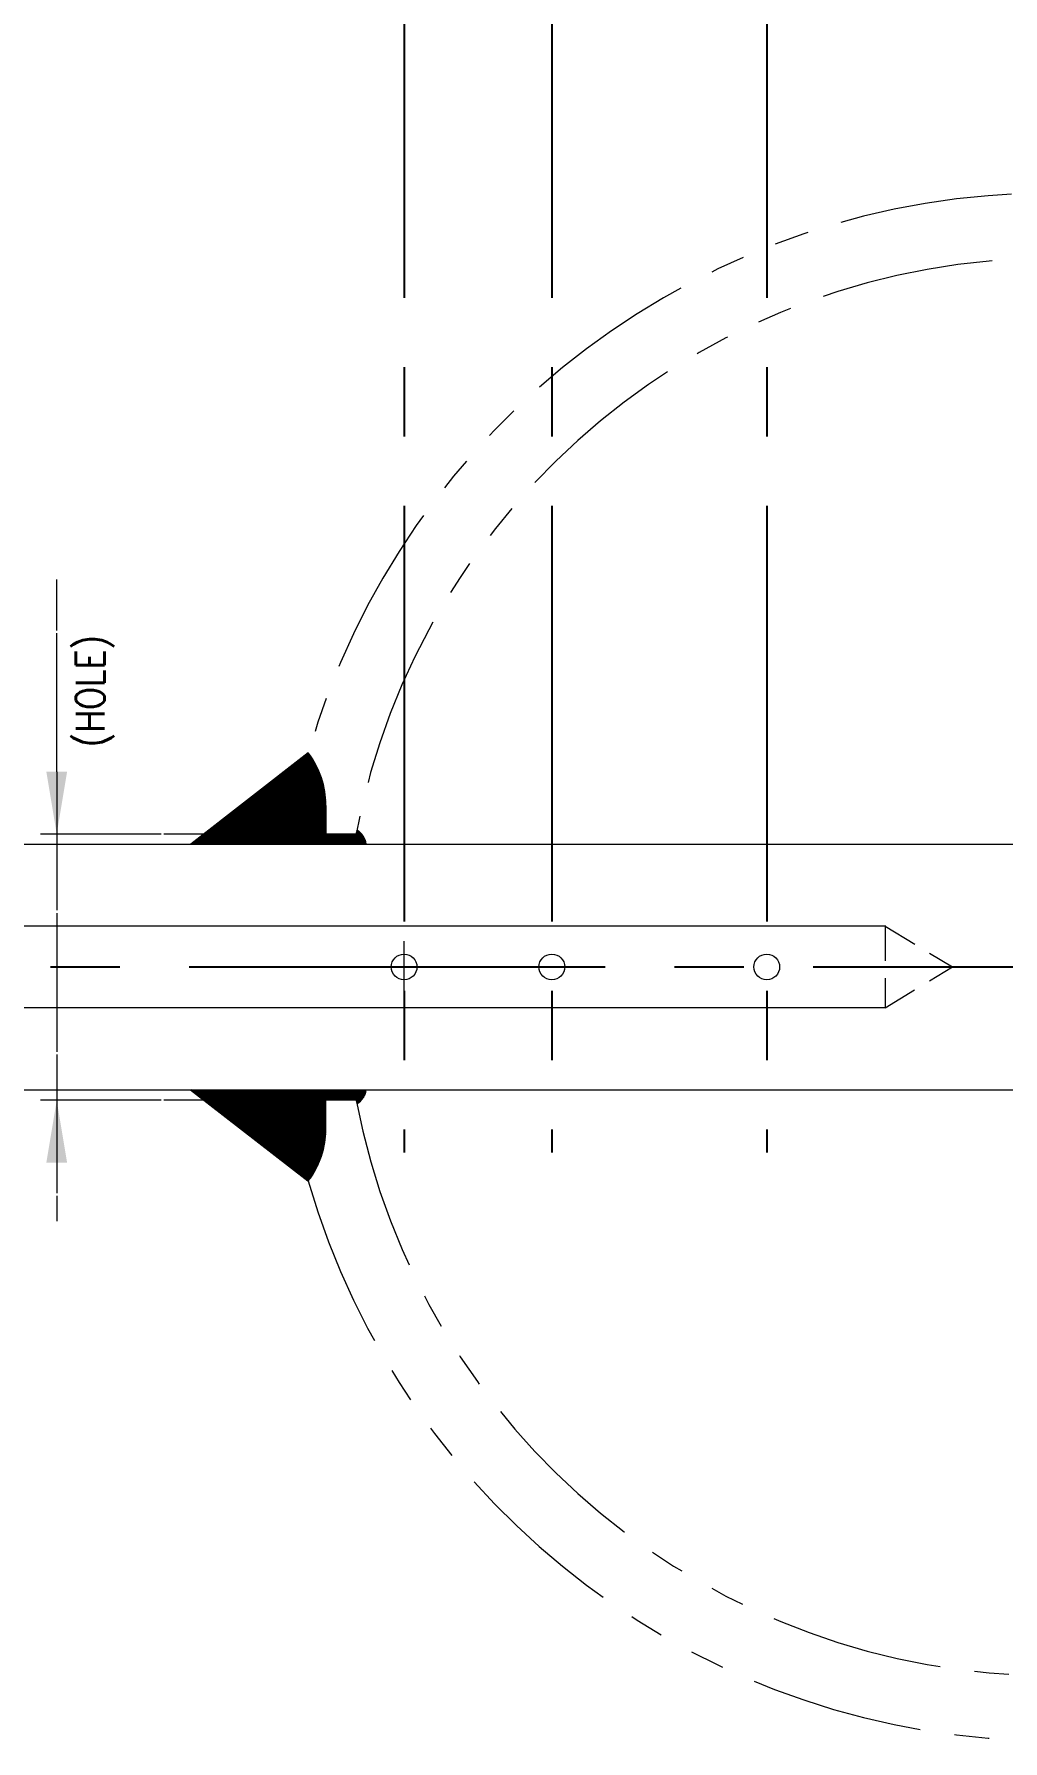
# Model space of a CAD drawing. Extents: x 0 to 841, y 0 to 594.
# Drawn here: x 131.3 to 166.2, y 405.3 to 466.9 of the extents above; entities that cross this region are included whole.
import ezdxf

# ---------------------------------------------------------------- set-up
doc = ezdxf.new("R2010")
doc.units = 0
doc.header["$LTSCALE"] = 5
doc.header["$MEASUREMENT"] = 0
for name, pattern in [('C12', [40, 34, -2, 2, -2]), ('CENTER2', [1.125, 0.75, -0.125, 0.125, -0.125]), ('CONT', [1, 1, 0]), ('HIDDEN', [0.375, 0.25, -0.125]), ('PHANTOM', [2.5, 1.25, -0.25, 0.25, -0.25, 0.25, -0.25])]:
    doc.linetypes.add(name, pattern=pattern)
doc.layers.get('0').update_dxf_attribs({"lineweight": 9})
doc.layers.add('1', color=7, linetype='Continuous', lineweight=9)
doc.layers.add('3', color=7, linetype='Continuous', lineweight=9)
for name, color, linetype in [('6', 6, 'PHANTOM'), ('8', 2, 'Continuous'), ('CEN2', 1, 'C12')]:
    doc.layers.add(name, color=color, linetype=linetype)
doc.styles.add('ROMANS', font='romans.shx')

msp = doc.modelspace()

# ---------------------------------------------------------------- linework, layer by layer
at = {"color": 4, "linetype": 'CONT'}
for p, q in [((132.101, 440.247), (132.101, 447.187)), ((132.101, 440.247), (132.101, 424.038)), ((140.968, 437.997), (131.517, 437.997)), ((140.968, 428.393), (131.517, 428.393))]:
    msp.add_line(p, q, dxfattribs=at)
for p, q in [((137.88, 437.633), (141.154, 440.907)), ((137.896, 437.633), (141.18, 440.916)), ((137.912, 437.633), (141.186, 440.907)), ((137.928, 437.633), (141.193, 440.898)), ((137.944, 437.633), (141.2, 440.889)), ((137.96, 437.633), (141.207, 440.879)), ((137.976, 437.633), (141.214, 440.87)), ((137.992, 437.633), (141.22, 440.861)), ((137.687, 437.633), (140.293, 440.239)), ((137.703, 437.633), (140.365, 440.295)), ((137.719, 437.633), (140.437, 440.35)), ((137.735, 437.633), (140.508, 440.406)), ((137.751, 437.633), (140.58, 440.462)), ((137.767, 437.633), (140.652, 440.517)), ((137.783, 437.633), (140.724, 440.573)), ((137.799, 437.633), (140.795, 440.629)), ((137.816, 437.633), (140.867, 440.684)), ((137.832, 437.633), (140.939, 440.74)), ((137.848, 437.633), (141.01, 440.796)), ((137.864, 437.633), (141.082, 440.851)), ((138.008, 437.633), (141.227, 440.851)), ((138.024, 437.633), (141.234, 440.842)), ((138.041, 437.633), (141.24, 440.833)), ((138.057, 437.633), (141.247, 440.823)), ((138.073, 437.633), (141.253, 440.814)), ((138.089, 437.633), (141.26, 440.804)), ((138.105, 437.633), (141.266, 440.794)), ((138.121, 437.633), (141.273, 440.785)), ((138.137, 437.633), (141.279, 440.775)), ((138.153, 437.633), (141.286, 440.766)), ((138.169, 437.633), (141.292, 440.756)), ((138.185, 437.633), (141.299, 440.746)), ((138.201, 437.633), (141.305, 440.736)), ((138.217, 437.633), (141.311, 440.727)), ((138.233, 437.633), (141.317, 440.717)), ((138.249, 437.633), (141.324, 440.707)), ((138.265, 437.633), (141.33, 440.697)), ((138.282, 437.633), (141.336, 440.687)), ((138.298, 437.633), (141.342, 440.677)), ((138.314, 437.633), (141.348, 440.667)), ((138.33, 437.633), (141.354, 440.657)), ((138.346, 437.633), (141.36, 440.647)), ((138.362, 437.633), (141.366, 440.637)), ((138.378, 437.633), (141.372, 440.627)), ((138.394, 437.633), (141.378, 440.617)), ((138.41, 437.633), (141.384, 440.607)), ((138.426, 437.633), (141.39, 440.597)), ((138.442, 437.633), (141.396, 440.586)), ((138.458, 437.633), (141.402, 440.576)), ((138.474, 437.633), (141.408, 440.566)), ((138.49, 437.633), (141.413, 440.556)), ((138.507, 437.633), (141.419, 440.545)), ((138.523, 437.633), (141.425, 440.535)), ((138.539, 437.633), (141.43, 440.524)), ((138.555, 437.633), (141.436, 440.514)), ((138.571, 437.633), (141.442, 440.503)), ((138.587, 437.633), (141.447, 440.493)), ((138.603, 437.633), (141.453, 440.483)), ((138.619, 437.633), (141.458, 440.472)), ((138.635, 437.633), (141.464, 440.461)), ((138.651, 437.633), (141.469, 440.451)), ((138.667, 437.633), (141.474, 440.44)), ((138.683, 437.633), (141.48, 440.429)), ((138.699, 437.633), (141.485, 440.419)), ((138.715, 437.633), (141.49, 440.408)), ((138.732, 437.633), (141.496, 440.397)), ((138.748, 437.633), (141.501, 440.386)), ((138.764, 437.633), (141.506, 440.375)), ((138.78, 437.633), (141.511, 440.364)), ((138.796, 437.633), (141.516, 440.353)), ((138.812, 437.633), (141.521, 440.342)), ((138.828, 437.633), (141.526, 440.331)), ((138.844, 437.633), (141.531, 440.32)), ((138.86, 437.633), (141.536, 440.309)), ((138.876, 437.633), (141.541, 440.298)), ((138.892, 437.633), (141.546, 440.287)), ((138.908, 437.633), (141.551, 440.275)), ((138.924, 437.633), (141.556, 440.264)), ((138.94, 437.633), (141.561, 440.253)), ((138.957, 437.633), (141.566, 440.242)), ((137.51, 437.633), (139.504, 439.627)), ((137.526, 437.633), (139.576, 439.682)), ((137.542, 437.633), (139.648, 439.738)), ((137.558, 437.633), (139.719, 439.794)), ((137.574, 437.633), (139.791, 439.849)), ((137.591, 437.633), (139.863, 439.905)), ((137.607, 437.633), (139.935, 439.961)), ((137.623, 437.633), (140.006, 440.016)), ((137.639, 437.633), (140.078, 440.072)), ((137.655, 437.633), (140.15, 440.128)), ((137.671, 437.633), (140.221, 440.183)), ((138.973, 437.633), (141.57, 440.23)), ((138.989, 437.633), (141.575, 440.219)), ((139.005, 437.633), (141.579, 440.207)), ((139.021, 437.633), (141.584, 440.196)), ((139.037, 437.633), (141.589, 440.185)), ((139.053, 437.633), (141.593, 440.173)), ((139.069, 437.633), (141.598, 440.161)), ((139.085, 437.633), (141.602, 440.15)), ((139.101, 437.633), (141.607, 440.138)), ((139.117, 437.633), (141.611, 440.127)), ((139.133, 437.633), (141.615, 440.115)), ((139.149, 437.633), (141.62, 440.103)), ((139.165, 437.633), (141.624, 440.091)), ((139.182, 437.633), (141.628, 440.079)), ((139.198, 437.633), (141.632, 440.067)), ((139.214, 437.633), (141.637, 440.056)), ((139.23, 437.633), (141.641, 440.044)), ((139.246, 437.633), (141.645, 440.032)), ((139.262, 437.633), (141.649, 440.019)), ((139.278, 437.633), (141.653, 440.007)), ((139.294, 437.633), (141.657, 439.995)), ((139.31, 437.633), (141.66, 439.983)), ((139.326, 437.633), (141.664, 439.971)), ((139.342, 437.633), (141.668, 439.959)), ((139.358, 437.633), (141.672, 439.946)), ((139.374, 437.633), (141.676, 439.934)), ((139.39, 437.633), (141.679, 439.922)), ((139.407, 437.633), (141.683, 439.909)), ((139.423, 437.633), (141.687, 439.897)), ((139.439, 437.633), (141.69, 439.884)), ((139.455, 437.633), (141.694, 439.872)), ((139.471, 437.633), (141.697, 439.859)), ((139.487, 437.633), (141.701, 439.846)), ((139.503, 437.633), (141.704, 439.834)), ((139.519, 437.633), (141.707, 439.821)), ((139.535, 437.633), (141.711, 439.808)), ((139.551, 437.633), (141.714, 439.796)), ((139.567, 437.633), (141.717, 439.783)), ((139.583, 437.633), (141.72, 439.77)), ((139.599, 437.633), (141.723, 439.757)), ((139.615, 437.633), (141.727, 439.744)), ((139.631, 437.633), (141.729, 439.731)), ((139.648, 437.633), (141.732, 439.718)), ((139.664, 437.633), (141.735, 439.704)), ((139.68, 437.633), (141.738, 439.691)), ((139.696, 437.633), (141.741, 439.678)), ((139.712, 437.633), (141.744, 439.665)), ((139.728, 437.633), (141.747, 439.651)), ((139.744, 437.633), (141.749, 439.638)), ((139.76, 437.633), (141.752, 439.625)), ((137.333, 437.633), (138.715, 439.015)), ((137.349, 437.633), (138.787, 439.07)), ((137.366, 437.633), (138.859, 439.126)), ((137.382, 437.633), (138.93, 439.181)), ((137.398, 437.633), (139.002, 439.237)), ((137.414, 437.633), (139.074, 439.293)), ((137.43, 437.633), (139.146, 439.348)), ((137.446, 437.633), (139.217, 439.404)), ((137.462, 437.633), (139.289, 439.46)), ((137.478, 437.633), (139.361, 439.515)), ((137.494, 437.633), (139.432, 439.571)), ((139.776, 437.633), (141.755, 439.611)), ((139.792, 437.633), (141.757, 439.598)), ((139.808, 437.633), (141.759, 439.584)), ((139.824, 437.633), (141.762, 439.57)), ((139.84, 437.633), (141.764, 439.557)), ((139.856, 437.633), (141.767, 439.543)), ((139.873, 437.633), (141.769, 439.529)), ((139.889, 437.633), (141.771, 439.515)), ((139.905, 437.633), (141.773, 439.501)), ((139.921, 437.633), (141.775, 439.487)), ((139.937, 437.633), (141.777, 439.473)), ((139.953, 437.633), (141.779, 439.459)), ((139.969, 437.633), (141.781, 439.445)), ((139.985, 437.633), (141.783, 439.431)), ((140.001, 437.633), (141.785, 439.417)), ((140.017, 437.633), (141.787, 439.402)), ((140.033, 437.633), (141.788, 439.388)), ((140.049, 437.633), (141.79, 439.373)), ((140.065, 437.633), (141.792, 439.359)), ((140.081, 437.633), (141.793, 439.344)), ((140.098, 437.633), (141.795, 439.33)), ((140.114, 437.633), (141.796, 439.315)), ((140.13, 437.633), (141.797, 439.3)), ((140.146, 437.633), (141.799, 439.286)), ((140.162, 437.633), (141.8, 439.271)), ((140.178, 437.633), (141.801, 439.256)), ((140.194, 437.633), (141.802, 439.241)), ((140.21, 437.633), (141.803, 439.226)), ((140.226, 437.633), (141.804, 439.211)), ((140.242, 437.633), (141.805, 439.195)), ((140.258, 437.633), (141.805, 439.18)), ((140.274, 437.633), (141.806, 439.165)), ((140.29, 437.633), (141.807, 439.149)), ((140.306, 437.633), (141.807, 439.134)), ((140.323, 437.633), (141.808, 439.118)), ((140.339, 437.633), (141.808, 439.103)), ((140.355, 437.633), (141.809, 439.087)), ((140.371, 437.633), (141.809, 439.071)), ((140.387, 437.633), (141.809, 439.055)), ((140.403, 437.633), (141.809, 439.039)), ((140.419, 437.633), (141.809, 439.023)), ((140.435, 437.633), (141.809, 439.007)), ((137.157, 437.633), (137.926, 438.402)), ((137.173, 437.633), (137.998, 438.458)), ((137.189, 437.633), (138.07, 438.514)), ((137.205, 437.633), (138.141, 438.569)), ((137.221, 437.633), (138.213, 438.625)), ((137.237, 437.633), (138.285, 438.681)), ((137.253, 437.633), (138.357, 438.736)), ((137.269, 437.633), (138.428, 438.792)), ((137.285, 437.633), (138.5, 438.848)), ((137.301, 437.633), (138.572, 438.903)), ((137.317, 437.633), (138.643, 438.959)), ((140.451, 437.633), (141.809, 438.991)), ((140.467, 437.633), (141.809, 438.975)), ((140.483, 437.633), (141.809, 438.959)), ((140.499, 437.633), (141.809, 438.943)), ((140.515, 437.633), (141.809, 438.927)), ((140.531, 437.633), (141.809, 438.911)), ((140.548, 437.633), (141.809, 438.895)), ((140.564, 437.633), (141.809, 438.879)), ((140.58, 437.633), (141.809, 438.862)), ((140.596, 437.633), (141.809, 438.846)), ((140.612, 437.633), (141.809, 438.83)), ((140.628, 437.633), (141.809, 438.814)), ((140.644, 437.633), (141.809, 438.798)), ((140.66, 437.633), (141.809, 438.782)), ((140.676, 437.633), (141.809, 438.766)), ((140.692, 437.633), (141.809, 438.75)), ((140.708, 437.633), (141.809, 438.734)), ((140.724, 437.633), (141.809, 438.718)), ((140.74, 437.633), (141.809, 438.702)), ((140.756, 437.633), (141.809, 438.686)), ((140.773, 437.633), (141.809, 438.67)), ((140.789, 437.633), (141.809, 438.654)), ((140.805, 437.633), (141.809, 438.637)), ((140.821, 437.633), (141.809, 438.621)), ((140.837, 437.633), (141.809, 438.605)), ((140.853, 437.633), (141.809, 438.589)), ((140.869, 437.633), (141.809, 438.573)), ((140.885, 437.633), (141.809, 438.557)), ((140.901, 437.633), (141.809, 438.541)), ((140.917, 437.633), (141.809, 438.525)), ((140.933, 437.633), (141.809, 438.509)), ((140.949, 437.633), (141.809, 438.493)), ((140.965, 437.633), (141.809, 438.477)), ((140.981, 437.633), (141.809, 438.461)), ((140.997, 437.633), (141.809, 438.445)), ((141.014, 437.633), (141.809, 438.429)), ((141.03, 437.633), (141.809, 438.412)), ((141.046, 437.633), (141.809, 438.396)), ((136.98, 437.633), (137.137, 437.79)), ((136.996, 437.633), (137.209, 437.846)), ((137.012, 437.633), (137.281, 437.901)), ((137.028, 437.633), (137.352, 437.957)), ((137.044, 437.633), (137.424, 438.013)), ((137.06, 437.633), (137.496, 438.068)), ((137.076, 437.633), (137.567, 438.124)), ((137.092, 437.633), (137.639, 438.18)), ((137.108, 437.633), (137.711, 438.235)), ((137.124, 437.633), (137.783, 438.291)), ((137.141, 437.633), (137.854, 438.347)), ((141.062, 437.633), (141.809, 438.38)), ((141.078, 437.633), (141.809, 438.364)), ((141.094, 437.633), (141.809, 438.348)), ((141.11, 437.633), (141.809, 438.332)), ((141.126, 437.633), (141.809, 438.316)), ((141.142, 437.633), (141.809, 438.3)), ((141.158, 437.633), (141.809, 438.284)), ((141.174, 437.633), (141.809, 438.268)), ((141.19, 437.633), (141.809, 438.252)), ((141.206, 437.633), (141.809, 438.236)), ((141.222, 437.633), (141.809, 438.22)), ((141.239, 437.633), (141.809, 438.204)), ((141.255, 437.633), (141.809, 438.188)), ((141.271, 437.633), (141.809, 438.171)), ((141.287, 437.633), (141.809, 438.155)), ((141.303, 437.633), (141.809, 438.139)), ((141.319, 437.633), (141.809, 438.123)), ((141.335, 437.633), (141.809, 438.107)), ((141.351, 437.633), (141.809, 438.091)), ((141.367, 437.633), (141.809, 438.075)), ((141.383, 437.633), (141.809, 438.059)), ((141.399, 437.633), (141.809, 438.043)), ((141.415, 437.633), (141.809, 438.027)), ((141.431, 437.633), (141.809, 438.011)), ((141.447, 437.633), (141.812, 437.997)), ((141.464, 437.633), (141.828, 437.997)), ((141.48, 437.633), (141.844, 437.997)), ((141.496, 437.633), (141.86, 437.997)), ((141.512, 437.633), (141.876, 437.997)), ((141.528, 437.633), (141.892, 437.997)), ((141.544, 437.633), (141.908, 437.997)), ((141.56, 437.633), (141.924, 437.997)), ((141.576, 437.633), (141.94, 437.997)), ((141.592, 437.633), (141.956, 437.997)), ((141.608, 437.633), (141.972, 437.997)), ((141.624, 437.633), (141.988, 437.997)), ((141.64, 437.633), (142.004, 437.997)), ((141.656, 437.633), (142.021, 437.997)), ((141.672, 437.633), (142.037, 437.997)), ((141.689, 437.633), (142.053, 437.997)), ((141.705, 437.633), (142.069, 437.997)), ((141.721, 437.633), (142.085, 437.997)), ((141.737, 437.633), (142.101, 437.997)), ((141.753, 437.633), (142.117, 437.997)), ((141.769, 437.633), (142.133, 437.997)), ((141.785, 437.633), (142.149, 437.997)), ((141.801, 437.633), (142.165, 437.997)), ((141.817, 437.633), (142.181, 437.997)), ((141.833, 437.633), (142.197, 437.997)), ((141.849, 437.633), (142.213, 437.997)), ((141.865, 437.633), (142.229, 437.997)), ((141.881, 437.633), (142.246, 437.997)), ((141.897, 437.633), (142.262, 437.997)), ((141.914, 437.633), (142.278, 437.997)), ((141.93, 437.633), (142.294, 437.997)), ((141.946, 437.633), (142.31, 437.997)), ((141.962, 437.633), (142.326, 437.997)), ((141.978, 437.633), (142.342, 437.997)), ((141.994, 437.633), (142.358, 437.997)), ((142.01, 437.633), (142.374, 437.997)), ((142.026, 437.633), (142.39, 437.997)), ((142.042, 437.633), (142.406, 437.997)), ((142.058, 437.633), (142.422, 437.997)), ((142.074, 437.633), (142.438, 437.997)), ((142.09, 437.633), (142.454, 437.997)), ((142.106, 437.633), (142.471, 437.997)), ((142.122, 437.633), (142.487, 437.997)), ((142.139, 437.633), (142.503, 437.997)), ((142.155, 437.633), (142.519, 437.997)), ((142.171, 437.633), (142.535, 437.997)), ((142.187, 437.633), (142.551, 437.997)), ((142.203, 437.633), (142.567, 437.997)), ((142.219, 437.633), (142.583, 437.997)), ((142.235, 437.633), (142.599, 437.997)), ((142.251, 437.633), (142.615, 437.997)), ((142.267, 437.633), (142.631, 437.997)), ((142.283, 437.633), (142.647, 437.997)), ((142.299, 437.633), (142.663, 437.997)), ((142.315, 437.633), (142.679, 437.997)), ((142.331, 437.633), (142.695, 437.997)), ((142.347, 437.633), (142.712, 437.997)), ((142.363, 437.633), (142.728, 437.997)), ((142.38, 437.633), (142.744, 437.997)), ((142.396, 437.633), (142.76, 437.997)), ((142.412, 437.633), (142.776, 437.997)), ((142.428, 437.633), (142.792, 437.997)), ((142.444, 437.633), (142.808, 437.997)), ((142.46, 437.633), (142.824, 437.997)), ((142.476, 437.633), (142.84, 437.997)), ((142.492, 437.633), (142.856, 437.997)), ((142.508, 437.633), (142.872, 437.997)), ((142.524, 437.633), (142.888, 437.997)), ((142.54, 437.633), (142.999, 438.092)), ((142.556, 437.633), (143.008, 438.085)), ((142.572, 437.633), (143.017, 438.077)), ((142.588, 437.633), (143.026, 438.07)), ((142.605, 437.633), (143.035, 438.063)), ((142.621, 437.633), (143.043, 438.055)), ((142.637, 437.633), (143.051, 438.048)), ((142.653, 437.633), (143.06, 438.04)), ((142.669, 437.633), (143.068, 438.032)), ((142.685, 437.633), (143.076, 438.024)), ((142.701, 437.633), (143.084, 438.016)), ((142.717, 437.633), (143.091, 438.007)), ((142.733, 437.633), (143.099, 437.999)), ((142.749, 437.633), (143.107, 437.99)), ((142.765, 437.633), (143.114, 437.981)), ((142.781, 437.633), (143.121, 437.972)), ((142.797, 437.633), (143.128, 437.963)), ((142.813, 437.633), (143.135, 437.954)), ((142.83, 437.633), (143.142, 437.945)), ((142.846, 437.633), (143.148, 437.935)), ((142.862, 437.633), (143.155, 437.926)), ((142.878, 437.633), (143.161, 437.916)), ((142.894, 437.633), (143.167, 437.906)), ((142.897, 438.006), (142.99, 438.098)), ((142.901, 438.026), (142.98, 438.105)), ((142.905, 438.045), (142.971, 438.112)), ((142.909, 438.065), (142.961, 438.118)), ((142.91, 437.633), (143.173, 437.896)), ((142.912, 438.085), (142.952, 438.124)), ((142.916, 438.105), (142.942, 438.131)), ((142.92, 438.125), (142.932, 438.137)), ((142.926, 437.633), (143.179, 437.886)), ((142.942, 437.633), (143.185, 437.876)), ((142.958, 437.633), (143.191, 437.865)), ((142.974, 437.633), (143.196, 437.855)), ((142.99, 437.633), (143.201, 437.844)), ((143.006, 437.633), (143.207, 437.833)), ((143.022, 437.633), (143.211, 437.822)), ((143.038, 437.633), (143.216, 437.811)), ((143.055, 437.633), (143.221, 437.799)), ((143.071, 437.633), (143.225, 437.788)), ((143.087, 437.633), (143.23, 437.776)), ((136.948, 437.633), (136.994, 437.679)), ((136.964, 437.633), (137.065, 437.734)), ((143.103, 437.633), (143.234, 437.764)), ((143.119, 437.633), (143.238, 437.752)), ((143.135, 437.633), (143.241, 437.739)), ((143.151, 437.633), (143.245, 437.727)), ((143.167, 437.633), (143.248, 437.714)), ((143.183, 437.633), (143.251, 437.701)), ((143.199, 437.633), (143.254, 437.688)), ((143.215, 437.633), (143.257, 437.674)), ((143.231, 437.633), (143.259, 437.661)), ((143.247, 437.633), (143.261, 437.647)), ((136.94, 428.77), (136.944, 428.774)), ((136.949, 428.763), (136.96, 428.774)), ((136.958, 428.756), (136.976, 428.774)), ((136.967, 428.749), (136.992, 428.774)), ((136.976, 428.742), (137.008, 428.774)), ((136.985, 428.735), (137.025, 428.774)), ((136.994, 428.728), (137.041, 428.774)), ((137.003, 428.721), (137.057, 428.774)), ((137.012, 428.714), (137.073, 428.774)), ((137.021, 428.707), (137.089, 428.774)), ((137.03, 428.7), (137.105, 428.774)), ((137.039, 428.693), (137.121, 428.774)), ((137.049, 428.686), (137.137, 428.774)), ((137.058, 428.679), (137.153, 428.774)), ((137.067, 428.672), (137.169, 428.774)), ((137.076, 428.665), (137.185, 428.774)), ((137.085, 428.658), (137.201, 428.774)), ((137.094, 428.651), (137.217, 428.774)), ((137.103, 428.644), (137.233, 428.774)), ((137.112, 428.637), (137.25, 428.774)), ((137.121, 428.63), (137.266, 428.774)), ((137.13, 428.623), (137.282, 428.774)), ((137.139, 428.616), (137.298, 428.774)), ((137.148, 428.609), (137.314, 428.774)), ((137.157, 428.602), (137.33, 428.774)), ((137.166, 428.595), (137.346, 428.774)), ((137.175, 428.588), (137.362, 428.774)), ((137.184, 428.581), (137.378, 428.774)), ((137.193, 428.573), (137.394, 428.774)), ((137.202, 428.566), (137.41, 428.774)), ((137.211, 428.559), (137.426, 428.774)), ((137.22, 428.552), (137.442, 428.774)), ((137.229, 428.545), (137.458, 428.774)), ((137.239, 428.538), (137.475, 428.774)), ((137.248, 428.531), (137.491, 428.774)), ((137.257, 428.524), (137.507, 428.774)), ((137.266, 428.517), (137.523, 428.774)), ((137.275, 428.51), (137.539, 428.774)), ((137.284, 428.503), (137.555, 428.774)), ((137.293, 428.496), (137.571, 428.774)), ((137.302, 428.489), (137.587, 428.774)), ((137.311, 428.482), (137.603, 428.774)), ((137.32, 428.475), (137.619, 428.774)), ((137.329, 428.468), (137.635, 428.774)), ((137.338, 428.461), (137.651, 428.774)), ((137.347, 428.454), (137.667, 428.774)), ((137.356, 428.447), (137.683, 428.774)), ((137.365, 428.44), (137.7, 428.774)), ((137.374, 428.433), (137.716, 428.774)), ((137.383, 428.426), (137.732, 428.774)), ((137.392, 428.419), (137.748, 428.774)), ((137.401, 428.412), (137.764, 428.774)), ((137.41, 428.405), (137.78, 428.774)), ((137.42, 428.398), (137.796, 428.774)), ((137.429, 428.391), (137.812, 428.774)), ((137.438, 428.384), (137.828, 428.774)), ((137.447, 428.377), (137.844, 428.774)), ((137.456, 428.37), (137.86, 428.774)), ((137.465, 428.363), (137.876, 428.774)), ((137.474, 428.356), (137.892, 428.774)), ((137.483, 428.349), (137.908, 428.774)), ((137.492, 428.342), (137.924, 428.774)), ((137.501, 428.335), (137.941, 428.774)), ((137.51, 428.328), (137.957, 428.774)), ((137.519, 428.321), (137.973, 428.774)), ((137.528, 428.314), (137.989, 428.774)), ((137.537, 428.307), (138.005, 428.774)), ((137.546, 428.3), (138.021, 428.774)), ((137.555, 428.293), (138.037, 428.774)), ((137.564, 428.286), (138.053, 428.774)), ((137.573, 428.279), (138.069, 428.774)), ((137.582, 428.272), (138.085, 428.774)), ((137.591, 428.265), (138.101, 428.774)), ((137.601, 428.258), (138.117, 428.774)), ((137.61, 428.25), (138.133, 428.774)), ((137.619, 428.243), (138.149, 428.774)), ((137.628, 428.236), (138.166, 428.774)), ((137.637, 428.229), (138.182, 428.774)), ((137.646, 428.222), (138.198, 428.774)), ((137.655, 428.215), (138.214, 428.774)), ((137.664, 428.208), (138.23, 428.774)), ((137.673, 428.201), (138.246, 428.774)), ((137.682, 428.194), (138.262, 428.774)), ((137.691, 428.187), (138.278, 428.774)), ((137.7, 428.18), (138.294, 428.774)), ((137.709, 428.173), (138.31, 428.774)), ((137.718, 428.166), (138.326, 428.774)), ((137.727, 428.159), (138.342, 428.774)), ((137.736, 428.152), (138.358, 428.774)), ((137.745, 428.145), (138.374, 428.774)), ((137.754, 428.138), (138.391, 428.774)), ((137.763, 428.131), (138.407, 428.774)), ((137.772, 428.124), (138.423, 428.774)), ((137.781, 428.117), (138.439, 428.774)), ((137.791, 428.11), (138.455, 428.774)), ((137.8, 428.103), (138.471, 428.774)), ((137.809, 428.096), (138.487, 428.774)), ((137.818, 428.089), (138.503, 428.774)), ((137.827, 428.082), (138.519, 428.774)), ((137.836, 428.075), (138.535, 428.774)), ((137.845, 428.068), (138.551, 428.774)), ((137.854, 428.061), (138.567, 428.774)), ((137.863, 428.054), (138.583, 428.774)), ((137.872, 428.047), (138.599, 428.774)), ((137.881, 428.04), (138.616, 428.774)), ((137.89, 428.033), (138.632, 428.774)), ((137.899, 428.026), (138.648, 428.774)), ((137.908, 428.019), (138.664, 428.774)), ((137.917, 428.012), (138.68, 428.774)), ((137.926, 428.005), (138.696, 428.774)), ((137.935, 427.998), (138.712, 428.774)), ((137.944, 427.991), (138.728, 428.774)), ((137.953, 427.984), (138.744, 428.774)), ((137.962, 427.977), (138.76, 428.774)), ((137.972, 427.97), (138.776, 428.774)), ((137.981, 427.963), (138.792, 428.774)), ((137.99, 427.956), (138.808, 428.774)), ((137.999, 427.949), (138.824, 428.774)), ((138.008, 427.942), (138.841, 428.774)), ((138.017, 427.935), (138.857, 428.774)), ((138.026, 427.927), (138.873, 428.774)), ((138.035, 427.92), (138.889, 428.774)), ((138.044, 427.913), (138.905, 428.774)), ((138.053, 427.906), (138.921, 428.774)), ((138.062, 427.899), (138.937, 428.774)), ((138.071, 427.892), (138.953, 428.774)), ((138.08, 427.885), (138.969, 428.774)), ((138.089, 427.878), (138.985, 428.774)), ((138.098, 427.871), (139.001, 428.774)), ((138.107, 427.864), (139.017, 428.774)), ((138.116, 427.857), (139.033, 428.774)), ((138.125, 427.85), (139.049, 428.774)), ((138.134, 427.843), (139.066, 428.774)), ((138.143, 427.836), (139.082, 428.774)), ((138.152, 427.829), (139.098, 428.774)), ((138.162, 427.822), (139.114, 428.774)), ((138.171, 427.815), (139.13, 428.774)), ((138.18, 427.808), (139.146, 428.774)), ((138.189, 427.801), (139.162, 428.774)), ((138.198, 427.794), (139.178, 428.774)), ((138.207, 427.787), (139.194, 428.774)), ((138.216, 427.78), (139.21, 428.774)), ((138.225, 427.773), (139.226, 428.774)), ((138.234, 427.766), (139.242, 428.774)), ((138.243, 427.759), (139.258, 428.774)), ((138.252, 427.752), (139.274, 428.774)), ((138.261, 427.745), (139.29, 428.774)), ((138.27, 427.738), (139.307, 428.774)), ((138.279, 427.731), (139.323, 428.774)), ((138.288, 427.724), (139.339, 428.774)), ((138.297, 427.717), (139.355, 428.774)), ((138.306, 427.71), (139.371, 428.774)), ((138.315, 427.703), (139.387, 428.774)), ((138.324, 427.696), (139.403, 428.774)), ((138.333, 427.689), (139.419, 428.774)), ((138.343, 427.682), (139.435, 428.774)), ((138.352, 427.675), (139.451, 428.774)), ((138.361, 427.668), (139.467, 428.774)), ((138.37, 427.661), (139.483, 428.774)), ((138.379, 427.654), (139.499, 428.774)), ((138.388, 427.647), (139.515, 428.774)), ((138.397, 427.64), (139.532, 428.774)), ((138.406, 427.633), (139.548, 428.774)), ((138.415, 427.626), (139.564, 428.774)), ((138.424, 427.619), (139.58, 428.774)), ((138.433, 427.612), (139.596, 428.774)), ((138.442, 427.605), (139.612, 428.774)), ((138.451, 427.597), (139.628, 428.774)), ((138.46, 427.59), (139.644, 428.774)), ((138.469, 427.583), (139.66, 428.774)), ((138.478, 427.576), (139.676, 428.774)), ((138.487, 427.569), (139.692, 428.774)), ((138.496, 427.562), (139.708, 428.774)), ((138.505, 427.555), (139.724, 428.774)), ((138.514, 427.548), (139.74, 428.774)), ((138.524, 427.541), (139.757, 428.774)), ((138.533, 427.534), (139.773, 428.774)), ((138.542, 427.527), (139.789, 428.774)), ((138.551, 427.52), (139.805, 428.774)), ((138.56, 427.513), (139.821, 428.774)), ((138.569, 427.506), (139.837, 428.774)), ((138.578, 427.499), (139.853, 428.774)), ((138.587, 427.492), (139.869, 428.774)), ((138.596, 427.485), (139.885, 428.774)), ((138.605, 427.478), (139.901, 428.774)), ((138.614, 427.471), (139.917, 428.774)), ((138.623, 427.464), (139.933, 428.774)), ((138.632, 427.457), (139.949, 428.774)), ((138.641, 427.45), (139.965, 428.774)), ((138.65, 427.443), (139.982, 428.774)), ((138.659, 427.436), (139.998, 428.774)), ((138.668, 427.429), (140.014, 428.774)), ((138.677, 427.422), (140.03, 428.774)), ((138.686, 427.415), (140.046, 428.774)), ((138.695, 427.408), (140.062, 428.774)), ((138.704, 427.401), (140.078, 428.774)), ((138.714, 427.394), (140.094, 428.774)), ((138.723, 427.387), (140.11, 428.774)), ((138.732, 427.38), (140.126, 428.774)), ((138.741, 427.373), (140.142, 428.774)), ((138.75, 427.366), (140.158, 428.774)), ((138.759, 427.359), (140.174, 428.774)), ((138.768, 427.352), (140.19, 428.774)), ((138.777, 427.345), (140.207, 428.774)), ((138.786, 427.338), (140.223, 428.774)), ((138.795, 427.331), (140.239, 428.774)), ((138.804, 427.324), (140.255, 428.774)), ((138.813, 427.317), (140.271, 428.774)), ((138.822, 427.31), (140.287, 428.774)), ((138.831, 427.303), (140.303, 428.774)), ((138.84, 427.296), (140.319, 428.774)), ((138.849, 427.289), (140.335, 428.774)), ((138.858, 427.282), (140.351, 428.774)), ((138.867, 427.274), (140.367, 428.774)), ((138.876, 427.267), (140.383, 428.774)), ((138.885, 427.26), (140.399, 428.774)), ((138.895, 427.253), (140.415, 428.774)), ((138.904, 427.246), (140.432, 428.774)), ((138.913, 427.239), (140.448, 428.774)), ((138.922, 427.232), (140.464, 428.774)), ((138.931, 427.225), (140.48, 428.774)), ((138.94, 427.218), (140.496, 428.774)), ((138.949, 427.211), (140.512, 428.774)), ((138.958, 427.204), (140.528, 428.774)), ((138.967, 427.197), (140.544, 428.774)), ((138.976, 427.19), (140.56, 428.774)), ((138.985, 427.183), (140.576, 428.774)), ((138.994, 427.176), (140.592, 428.774)), ((139.003, 427.169), (140.608, 428.774)), ((139.012, 427.162), (140.624, 428.774)), ((139.021, 427.155), (140.64, 428.774)), ((139.03, 427.148), (140.657, 428.774)), ((139.039, 427.141), (140.673, 428.774)), ((139.048, 427.134), (140.689, 428.774)), ((139.057, 427.127), (140.705, 428.774)), ((139.066, 427.12), (140.721, 428.774)), ((139.075, 427.113), (140.737, 428.774)), ((139.085, 427.106), (140.753, 428.774)), ((139.094, 427.099), (140.769, 428.774)), ((139.103, 427.092), (140.785, 428.774)), ((139.112, 427.085), (140.801, 428.774)), ((139.121, 427.078), (140.817, 428.774)), ((139.13, 427.071), (140.833, 428.774)), ((139.139, 427.064), (140.849, 428.774)), ((139.148, 427.057), (140.865, 428.774)), ((139.157, 427.05), (140.881, 428.774)), ((139.166, 427.043), (140.898, 428.774)), ((139.175, 427.036), (140.914, 428.774)), ((139.184, 427.029), (140.93, 428.774)), ((139.193, 427.022), (140.946, 428.774)), ((139.202, 427.015), (140.962, 428.774)), ((139.211, 427.008), (140.978, 428.774)), ((139.22, 427.001), (140.994, 428.774)), ((139.229, 426.994), (141.01, 428.774)), ((139.238, 426.987), (141.026, 428.774)), ((139.247, 426.98), (141.042, 428.774)), ((139.256, 426.973), (141.058, 428.774)), ((139.266, 426.966), (141.074, 428.774)), ((139.275, 426.959), (141.09, 428.774)), ((139.284, 426.951), (141.106, 428.774)), ((139.293, 426.944), (141.123, 428.774)), ((139.302, 426.937), (141.139, 428.774)), ((139.311, 426.93), (141.155, 428.774)), ((139.32, 426.923), (141.171, 428.774)), ((139.329, 426.916), (141.187, 428.774)), ((139.338, 426.909), (141.203, 428.774)), ((139.347, 426.902), (141.219, 428.774)), ((139.356, 426.895), (141.235, 428.774)), ((139.365, 426.888), (141.251, 428.774)), ((139.374, 426.881), (141.267, 428.774)), ((139.383, 426.874), (141.283, 428.774)), ((139.392, 426.867), (141.299, 428.774)), ((139.401, 426.86), (141.315, 428.774)), ((139.41, 426.853), (141.331, 428.774)), ((139.419, 426.846), (141.348, 428.774)), ((139.428, 426.839), (141.364, 428.774)), ((139.437, 426.832), (141.38, 428.774)), ((139.447, 426.825), (141.396, 428.774)), ((139.456, 426.818), (141.412, 428.774)), ((139.465, 426.811), (141.428, 428.774)), ((139.474, 426.804), (141.444, 428.774)), ((139.483, 426.797), (141.46, 428.774)), ((139.492, 426.79), (141.476, 428.774)), ((139.501, 426.783), (141.492, 428.774)), ((139.51, 426.776), (141.508, 428.774)), ((139.519, 426.769), (141.524, 428.774)), ((139.528, 426.762), (141.54, 428.774)), ((139.537, 426.755), (141.556, 428.774)), ((139.546, 426.748), (141.573, 428.774)), ((139.555, 426.741), (141.589, 428.774)), ((139.564, 426.734), (141.605, 428.774)), ((139.573, 426.727), (141.621, 428.774)), ((139.582, 426.72), (141.637, 428.774)), ((139.591, 426.713), (141.653, 428.774)), ((139.6, 426.706), (141.669, 428.774)), ((139.609, 426.699), (141.685, 428.774)), ((139.618, 426.692), (141.701, 428.774)), ((139.627, 426.685), (141.717, 428.774)), ((139.637, 426.678), (141.733, 428.774)), ((139.646, 426.671), (141.749, 428.774)), ((139.655, 426.664), (141.765, 428.774)), ((139.664, 426.657), (141.781, 428.774)), ((139.673, 426.65), (141.798, 428.774)), ((139.682, 426.643), (141.814, 428.774)), ((139.691, 426.636), (141.83, 428.774)), ((139.7, 426.629), (141.846, 428.774)), ((139.709, 426.621), (141.862, 428.774)), ((139.718, 426.614), (141.878, 428.774)), ((139.727, 426.607), (141.894, 428.774)), ((139.736, 426.6), (141.91, 428.774)), ((139.745, 426.593), (141.926, 428.774)), ((139.754, 426.586), (141.942, 428.774)), ((139.763, 426.579), (141.958, 428.774)), ((139.772, 426.572), (141.974, 428.774)), ((139.781, 426.565), (141.99, 428.774)), ((139.79, 426.558), (142.006, 428.774)), ((139.799, 426.551), (142.023, 428.774)), ((139.808, 426.544), (142.039, 428.774)), ((139.818, 426.537), (142.055, 428.774)), ((139.827, 426.53), (142.071, 428.774)), ((139.836, 426.523), (142.087, 428.774)), ((139.845, 426.516), (142.103, 428.774)), ((139.854, 426.509), (142.119, 428.774)), ((139.863, 426.502), (142.135, 428.774)), ((139.872, 426.495), (142.151, 428.774)), ((139.881, 426.488), (142.167, 428.774)), ((139.89, 426.481), (142.183, 428.774)), ((141.818, 428.393), (142.199, 428.774)), ((141.834, 428.393), (142.215, 428.774)), ((141.851, 428.393), (142.231, 428.774)), ((141.867, 428.393), (142.247, 428.774)), ((141.883, 428.393), (142.264, 428.774)), ((141.899, 428.393), (142.28, 428.774)), ((141.915, 428.393), (142.296, 428.774)), ((141.931, 428.393), (142.312, 428.774)), ((141.947, 428.393), (142.328, 428.774)), ((141.963, 428.393), (142.344, 428.774)), ((141.979, 428.393), (142.36, 428.774)), ((141.995, 428.393), (142.376, 428.774)), ((142.011, 428.393), (142.392, 428.774)), ((142.027, 428.393), (142.408, 428.774)), ((142.043, 428.393), (142.424, 428.774)), ((142.059, 428.393), (142.44, 428.774)), ((142.076, 428.393), (142.456, 428.774)), ((142.092, 428.393), (142.472, 428.774)), ((142.108, 428.393), (142.489, 428.774)), ((142.124, 428.393), (142.505, 428.774)), ((142.14, 428.393), (142.521, 428.774)), ((142.156, 428.393), (142.537, 428.774)), ((142.172, 428.393), (142.553, 428.774)), ((142.188, 428.393), (142.569, 428.774)), ((142.204, 428.393), (142.585, 428.774)), ((142.22, 428.393), (142.601, 428.774)), ((142.236, 428.393), (142.617, 428.774)), ((142.252, 428.393), (142.633, 428.774)), ((142.268, 428.393), (142.649, 428.774)), ((142.284, 428.393), (142.665, 428.774)), ((142.301, 428.393), (142.681, 428.774)), ((142.317, 428.393), (142.697, 428.774)), ((142.333, 428.393), (142.714, 428.774)), ((142.349, 428.393), (142.73, 428.774)), ((142.365, 428.393), (142.746, 428.774)), ((142.381, 428.393), (142.762, 428.774)), ((142.397, 428.393), (142.778, 428.774)), ((142.413, 428.393), (142.794, 428.774)), ((142.429, 428.393), (142.81, 428.774)), ((142.445, 428.393), (142.826, 428.774)), ((142.461, 428.393), (142.842, 428.774)), ((142.477, 428.393), (142.858, 428.774)), ((142.493, 428.393), (142.874, 428.774)), ((142.509, 428.393), (142.89, 428.774)), ((142.525, 428.393), (142.906, 428.774)), ((142.542, 428.393), (142.922, 428.774)), ((142.558, 428.393), (142.939, 428.774)), ((142.574, 428.393), (142.955, 428.774)), ((142.59, 428.393), (142.971, 428.774)), ((142.606, 428.393), (142.987, 428.774)), ((142.622, 428.393), (143.003, 428.774)), ((142.638, 428.393), (143.019, 428.774)), ((142.654, 428.393), (143.035, 428.774)), ((142.67, 428.393), (143.051, 428.774)), ((142.686, 428.393), (143.067, 428.774)), ((142.702, 428.393), (143.083, 428.774)), ((142.718, 428.393), (143.099, 428.774)), ((142.734, 428.393), (143.115, 428.774)), ((142.75, 428.393), (143.131, 428.774)), ((142.767, 428.393), (143.147, 428.774)), ((142.783, 428.393), (143.164, 428.774)), ((142.799, 428.393), (143.18, 428.774)), ((142.815, 428.393), (143.196, 428.774)), ((142.831, 428.393), (143.212, 428.774)), ((142.847, 428.393), (143.228, 428.774)), ((142.863, 428.393), (143.244, 428.774)), ((142.879, 428.393), (143.26, 428.774)), ((142.895, 428.393), (143.261, 428.759)), ((142.901, 428.383), (143.258, 428.74)), ((142.903, 428.369), (143.254, 428.721)), ((142.906, 428.356), (143.25, 428.7)), ((142.908, 428.342), (143.244, 428.678)), ((142.911, 428.329), (143.238, 428.656)), ((142.914, 428.316), (143.23, 428.632)), ((142.916, 428.302), (143.22, 428.606)), ((142.919, 428.289), (143.208, 428.578)), ((142.922, 428.275), (143.194, 428.547)), ((139.899, 426.474), (141.809, 428.384)), ((139.908, 426.467), (141.809, 428.368)), ((139.917, 426.46), (141.809, 428.352)), ((139.926, 426.453), (141.809, 428.336)), ((139.935, 426.446), (141.809, 428.32)), ((139.944, 426.439), (141.809, 428.304)), ((139.953, 426.432), (141.809, 428.288)), ((139.962, 426.425), (141.809, 428.272)), ((139.971, 426.418), (141.809, 428.256)), ((139.98, 426.411), (141.809, 428.24)), ((139.989, 426.404), (141.809, 428.224)), ((139.998, 426.397), (141.809, 428.208)), ((140.008, 426.39), (141.809, 428.192)), ((140.017, 426.383), (141.809, 428.176)), ((140.026, 426.376), (141.809, 428.159)), ((140.035, 426.369), (141.809, 428.143)), ((140.044, 426.362), (141.809, 428.127)), ((140.053, 426.355), (141.809, 428.111)), ((140.062, 426.348), (141.809, 428.095)), ((140.071, 426.341), (141.809, 428.079)), ((140.08, 426.334), (141.809, 428.063)), ((140.089, 426.327), (141.809, 428.047)), ((140.098, 426.32), (141.809, 428.031)), ((140.107, 426.313), (141.809, 428.015)), ((140.116, 426.306), (141.809, 427.999)), ((140.125, 426.298), (141.809, 427.983)), ((140.134, 426.291), (141.809, 427.967)), ((140.143, 426.284), (141.809, 427.951)), ((140.152, 426.277), (141.809, 427.934)), ((142.935, 428.273), (143.174, 428.511)), ((142.98, 428.302), (143.145, 428.466)), ((140.161, 426.27), (141.809, 427.918)), ((140.17, 426.263), (141.809, 427.902)), ((140.179, 426.256), (141.809, 427.886)), ((140.189, 426.249), (141.809, 427.87)), ((140.198, 426.242), (141.809, 427.854)), ((140.207, 426.235), (141.809, 427.838)), ((140.216, 426.228), (141.809, 427.822)), ((140.225, 426.221), (141.809, 427.806)), ((140.234, 426.214), (141.809, 427.79)), ((140.243, 426.207), (141.809, 427.774)), ((140.252, 426.2), (141.809, 427.758)), ((140.261, 426.193), (141.809, 427.742)), ((140.27, 426.186), (141.809, 427.726)), ((140.279, 426.179), (141.809, 427.709)), ((140.288, 426.172), (141.809, 427.693)), ((140.297, 426.165), (141.809, 427.677)), ((140.306, 426.158), (141.809, 427.661)), ((140.315, 426.151), (141.809, 427.645)), ((140.324, 426.144), (141.809, 427.629)), ((140.333, 426.137), (141.809, 427.613)), ((140.342, 426.13), (141.809, 427.597)), ((140.351, 426.123), (141.809, 427.581)), ((140.36, 426.116), (141.809, 427.565)), ((140.37, 426.109), (141.809, 427.549)), ((140.379, 426.102), (141.809, 427.533)), ((140.388, 426.095), (141.809, 427.517)), ((140.397, 426.088), (141.809, 427.501)), ((140.406, 426.081), (141.809, 427.484)), ((140.415, 426.074), (141.809, 427.468)), ((140.424, 426.067), (141.809, 427.452)), ((140.433, 426.06), (141.809, 427.436)), ((140.442, 426.053), (141.809, 427.42)), ((140.451, 426.046), (141.809, 427.404)), ((140.46, 426.039), (141.809, 427.388)), ((140.469, 426.032), (141.809, 427.372)), ((140.478, 426.025), (141.809, 427.356)), ((140.487, 426.018), (141.809, 427.339)), ((140.496, 426.011), (141.809, 427.323)), ((140.505, 426.004), (141.808, 427.307)), ((140.514, 425.997), (141.808, 427.29)), ((140.523, 425.99), (141.807, 427.274)), ((140.532, 425.983), (141.807, 427.257)), ((140.541, 425.975), (141.806, 427.24)), ((140.55, 425.968), (141.805, 427.223)), ((140.56, 425.961), (141.804, 427.206)), ((140.569, 425.954), (141.803, 427.189)), ((140.578, 425.947), (141.802, 427.172)), ((140.587, 425.94), (141.801, 427.155)), ((140.596, 425.933), (141.8, 427.137)), ((140.605, 425.926), (141.799, 427.12)), ((140.614, 425.919), (141.797, 427.102)), ((140.623, 425.912), (141.795, 427.085)), ((140.632, 425.905), (141.794, 427.067)), ((140.641, 425.898), (141.792, 427.049)), ((140.65, 425.891), (141.79, 427.031)), ((140.659, 425.884), (141.788, 427.013)), ((140.668, 425.877), (141.786, 426.995)), ((140.677, 425.87), (141.783, 426.976)), ((140.686, 425.863), (141.781, 426.958)), ((140.695, 425.856), (141.778, 426.939)), ((140.704, 425.849), (141.775, 426.92)), ((140.713, 425.842), (141.772, 426.901)), ((140.722, 425.835), (141.769, 426.882)), ((140.731, 425.828), (141.766, 426.863)), ((140.741, 425.821), (141.763, 426.844)), ((140.75, 425.814), (141.76, 426.824)), ((140.759, 425.807), (141.756, 426.804)), ((140.768, 425.8), (141.752, 426.785)), ((140.777, 425.793), (141.748, 426.765)), ((140.786, 425.786), (141.744, 426.744)), ((140.795, 425.779), (141.74, 426.724)), ((140.804, 425.772), (141.736, 426.704)), ((140.813, 425.765), (141.731, 426.683)), ((140.822, 425.758), (141.726, 426.662)), ((140.831, 425.751), (141.721, 426.641)), ((140.84, 425.744), (141.716, 426.62)), ((140.849, 425.737), (141.711, 426.598)), ((140.858, 425.73), (141.705, 426.576)), ((140.867, 425.723), (141.699, 426.554)), ((140.876, 425.716), (141.693, 426.532)), ((140.885, 425.709), (141.686, 426.51)), ((140.894, 425.702), (141.68, 426.487)), ((140.903, 425.695), (141.673, 426.464)), ((140.912, 425.688), (141.666, 426.441)), ((140.921, 425.681), (141.658, 426.418)), ((140.931, 425.674), (141.651, 426.394)), ((140.94, 425.667), (141.643, 426.369)), ((140.949, 425.66), (141.634, 426.345)), ((140.958, 425.653), (141.625, 426.32)), ((140.967, 425.645), (141.616, 426.295)), ((140.976, 425.638), (141.607, 426.269)), ((140.985, 425.631), (141.597, 426.243)), ((140.994, 425.624), (141.587, 426.217)), ((141.003, 425.617), (141.576, 426.19)), ((141.012, 425.61), (141.564, 426.163)), ((141.021, 425.603), (141.552, 426.135)), ((141.03, 425.596), (141.54, 426.106)), ((141.039, 425.589), (141.527, 426.077)), ((141.048, 425.582), (141.513, 426.047)), ((141.057, 425.575), (141.499, 426.017)), ((141.066, 425.568), (141.484, 425.986)), ((141.075, 425.561), (141.467, 425.953)), ((141.084, 425.554), (141.45, 425.92)), ((141.093, 425.547), (141.432, 425.886)), ((141.102, 425.54), (141.413, 425.85)), ((141.112, 425.533), (141.392, 425.814)), ((141.121, 425.526), (141.369, 425.775)), ((141.13, 425.519), (141.345, 425.734)), ((141.139, 425.512), (141.319, 425.692)), ((141.148, 425.505), (141.289, 425.647)), ((141.157, 425.498), (141.256, 425.597)), ((141.166, 425.491), (141.218, 425.543))]:
    msp.add_line(p, q)
for centre, start, end in [((142.59, 437.551), 6.96249, 60.5416), ((142.59, 428.857), 299.4584, 353.03751)]:
    msp.add_arc(centre, 0.679, start, end)
at = {"color": 4, "linetype": 'ByBlock'}
for points in [[(131.726, 440.247), (132.476, 440.247), (132.101, 437.997)], [(131.726, 426.143), (132.476, 426.143), (132.101, 428.393)]]:
    msp.add_solid(points, dxfattribs=at)
at = {"layer": '1', "color": 2, "linetype": 'ByBlock'}
for p, q in [((89.081, 437.633), (250.07, 437.633)), ((161.999, 434.68), (86.516, 434.68)), ((161.971, 431.727), (86.509, 431.727)), ((89.081, 428.774), (250.07, 428.774))]:
    msp.add_line(p, q, dxfattribs=at)
at = {"layer": '1'}
msp.add_line((144.63, 432.322), (144.63, 434.14), dxfattribs=at)
at = {"layer": '1', "color": 2, "linetype": 'HIDDEN'}
for p, q in [((161.975, 434.68), (161.975, 431.727)), ((161.975, 434.68), (164.405, 433.204)), ((161.975, 431.727), (164.405, 433.204))]:
    msp.add_line(p, q, dxfattribs=at)
at = {"layer": '3'}
for p, q in [((141.809, 439.026), (141.809, 437.997)), ((141.809, 427.381), (141.809, 428.393))]:
    msp.add_line(p, q, dxfattribs=at)
at = {"layer": '3', "color": 6, "linetype": 'CONT'}
for p, q in [((142.895, 437.997), (141.809, 437.997)), ((142.899, 428.393), (141.809, 428.393))]:
    msp.add_line(p, q, dxfattribs=at)
at = {"layer": '3'}
for centre in [(144.63, 433.204), (149.958, 433.204), (157.71, 433.204)]:
    msp.add_circle(centre, 0.464, dxfattribs=at)
at = {"layer": '3', "color": 6, "linetype": 'PHANTOM'}
for radius, start, end in [(27.919, 16.05115, 163.94885), (25.563, 10.80743, 169.19257), (25.563, 190.84567, 349.15433), (27.919, 196.05115, 343.94885)]:
    msp.add_arc((168.005, 433.204), radius, start, end, dxfattribs=at)
at = {"layer": '3'}
for centre, start, end in [((138.657, 439.026), 0, 36.999), ((138.657, 427.381), 323.001, 0)]:
    msp.add_arc(centre, 3.152, start, end, dxfattribs=at)
at = {"layer": '6'}
for p, q in [((141.175, 440.923), (136.934, 437.633)), ((141.175, 425.484), (136.934, 428.774))]:
    msp.add_line(p, q, dxfattribs=at)
at = {"layer": 'CEN2', "linetype": 'CENTER2', "ltscale": 4}
for p, q in [((144.629, 517.343), (144.629, 426.506)), ((149.957, 517.343), (149.957, 426.506)), ((157.709, 517.343), (157.709, 426.506)), ((69.378, 433.204), (264.822, 433.204))]:
    msp.add_line(p, q, dxfattribs=at)

# ---------------------------------------------------------------- texts
at = {"layer": '8', "color": 3, "style": 'ROMANS', "width": 0.85}
msp.add_text('(HOLE)', height=1.0288, rotation=90, dxfattribs=at).set_placement((133.824, 441.131))

doc.saveas('drawing.dxf')
